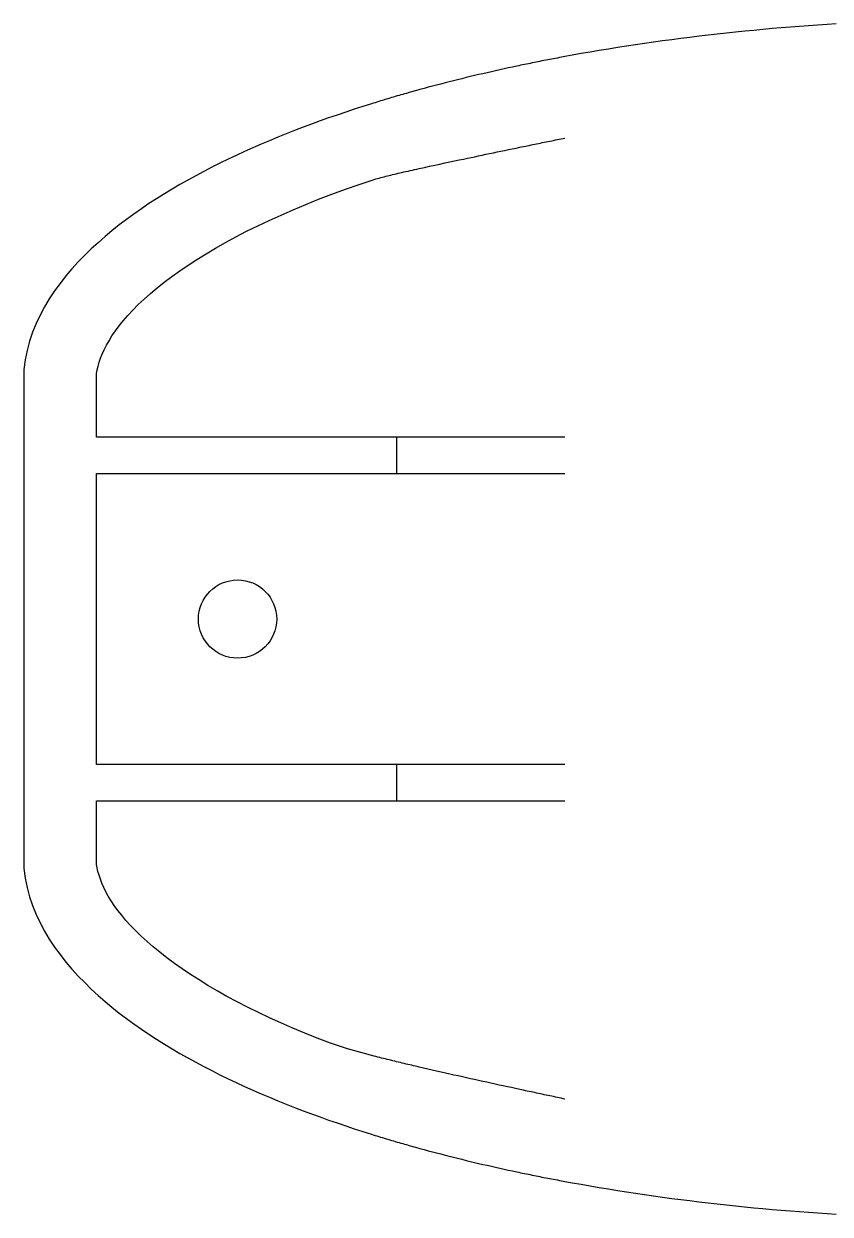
# Model space of a CAD drawing. Header units: millimetres. Extents: x 30232679 to 30326002, y -948068 to -920528.
# Drawn here: x 30293368 to 30294351, y -925845 to -924393 of the extents above; entities that cross this region are included whole.
import ezdxf

# ---------------------------------------------------------------- set-up
doc = ezdxf.new("R2010")
doc.units = ezdxf.units.MM
doc.header["$LTSCALE"] = 600
doc.header["$MEASUREMENT"] = 0
doc.layers.add('PARKING', color=7, linetype='CONTINUOUS')

msp = doc.modelspace()

# ---------------------------------------------------------------- linework, layer by layer
at = {"layer": 'PARKING', "linetype": 'Continuous'}
for p, q in [((30294257.6, -924401.2, 14196.4), (30294246.5, -924402.3, 14196.4)), ((30294268.7, -924400.1, 14196.4), (30294257.6, -924401.2, 14196.4)), ((30294279.9, -924399.1, 14196.4), (30294268.7, -924400.1, 14196.4)), ((30294291, -924398.1, 14196.4), (30294279.9, -924399.1, 14196.4)), ((30294302.2, -924397.2, 14196.4), (30294291, -924398.1, 14196.4)), ((30294313.4, -924396.3, 14196.4), (30294302.2, -924397.2, 14196.4)), ((30294324.5, -924395.5, 14196.4), (30294313.4, -924396.3, 14196.4)), ((30294335.7, -924394.7, 14196.4), (30294324.5, -924395.5, 14196.4)), ((30294346.9, -924393.9, 14196.4), (30294335.7, -924394.7, 14196.4)), ((30294358.1, -924393.2, 14196.4), (30294346.9, -924393.9, 14196.4)), ((30294135.4, -924415.6, 14196.4), (30294124.4, -924417.2, 14196.4)), ((30294146.5, -924414.1, 14196.4), (30294135.4, -924415.6, 14196.4)), ((30294157.6, -924412.6, 14196.4), (30294146.5, -924414.1, 14196.4)), ((30294168.7, -924411.1, 14196.4), (30294157.6, -924412.6, 14196.4)), ((30294179.8, -924409.7, 14196.4), (30294168.7, -924411.1, 14196.4)), ((30294190.9, -924408.4, 14196.4), (30294179.8, -924409.7, 14196.4)), ((30294202, -924407.1, 14196.4), (30294190.9, -924408.4, 14196.4)), ((30294213.1, -924405.8, 14196.4), (30294202, -924407.1, 14196.4)), ((30294224.2, -924404.6, 14196.4), (30294213.1, -924405.8, 14196.4)), ((30294235.3, -924403.4, 14196.4), (30294224.2, -924404.6, 14196.4)), ((30294246.5, -924402.3, 14196.4), (30294235.3, -924403.4, 14196.4)), ((30294047.3, -924429.6, 14196.4), (30294036.3, -924431.5, 14196.4)), ((30294058.3, -924427.7, 14196.4), (30294047.3, -924429.6, 14196.4)), ((30294069.3, -924425.8, 14196.4), (30294058.3, -924427.7, 14196.4)), ((30294080.3, -924424, 14196.4), (30294069.3, -924425.8, 14196.4)), ((30294091.3, -924422.2, 14196.4), (30294080.3, -924424, 14196.4)), ((30294102.3, -924420.5, 14196.4), (30294091.3, -924422.2, 14196.4)), ((30294113.3, -924418.8, 14196.4), (30294102.3, -924420.5, 14196.4)), ((30294124.4, -924417.2, 14196.4), (30294113.3, -924418.8, 14196.4)), ((30293968.7, -924444.8, 14196.4), (30293963.5, -924445.9, 14196.4)), ((30293971, -924444.3, 14196.4), (30293968.7, -924444.8, 14196.4)), ((30293973.4, -924443.8, 14196.4), (30293971, -924444.3, 14196.4)), ((30293975.7, -924443.3, 14196.4), (30293973.4, -924443.8, 14196.4)), ((30293978.1, -924442.8, 14196.4), (30293975.7, -924443.3, 14196.4)), ((30293980.4, -924442.3, 14196.4), (30293978.1, -924442.8, 14196.4)), ((30293982.8, -924441.9, 14196.4), (30293980.4, -924442.3, 14196.4)), ((30293985.1, -924441.4, 14196.4), (30293982.8, -924441.9, 14196.4)), ((30293987.5, -924440.9, 14196.4), (30293985.1, -924441.4, 14196.4)), ((30293989.8, -924440.4, 14196.4), (30293987.5, -924440.9, 14196.4)), ((30293992.2, -924439.9, 14196.4), (30293989.8, -924440.4, 14196.4)), ((30293994.6, -924439.5, 14196.4), (30293992.2, -924439.9, 14196.4)), ((30293996.9, -924439, 14196.4), (30293994.6, -924439.5, 14196.4)), ((30293999.3, -924438.5, 14196.4), (30293996.9, -924439, 14196.4)), ((30294001.6, -924438.1, 14196.4), (30293999.3, -924438.5, 14196.4)), ((30294004, -924437.6, 14196.4), (30294001.6, -924438.1, 14196.4)), ((30294006.4, -924437.1, 14196.4), (30294004, -924437.6, 14196.4)), ((30294008.7, -924436.7, 14196.4), (30294006.4, -924437.1, 14196.4)), ((30294011.1, -924436.2, 14196.4), (30294008.7, -924436.7, 14196.4)), ((30294013.5, -924435.8, 14196.4), (30294011.1, -924436.2, 14196.4)), ((30294015.9, -924435.3, 14196.4), (30294013.5, -924435.8, 14196.4)), ((30294018.2, -924434.9, 14196.4), (30294015.9, -924435.3, 14196.4)), ((30294020.6, -924434.4, 14196.4), (30294018.2, -924434.9, 14196.4)), ((30294023, -924434, 14196.4), (30294020.6, -924434.4, 14196.4)), ((30294025.3, -924433.5, 14196.4), (30294023, -924434, 14196.4)), ((30294036.3, -924431.5, 14196.4), (30294025.3, -924433.5, 14196.4)), ((30293906.8, -924458.8, 14196.4), (30293901.7, -924460.1, 14196.4)), ((30293912, -924457.6, 14196.4), (30293906.8, -924458.8, 14196.4)), ((30293917.1, -924456.4, 14196.4), (30293912, -924457.6, 14196.4)), ((30293922.2, -924455.2, 14196.4), (30293917.1, -924456.4, 14196.4)), ((30293927.4, -924454, 14196.4), (30293922.2, -924455.2, 14196.4)), ((30293932.5, -924452.8, 14196.4), (30293927.4, -924454, 14196.4)), ((30293937.7, -924451.6, 14196.4), (30293932.5, -924452.8, 14196.4)), ((30293942.9, -924450.4, 14196.4), (30293937.7, -924451.6, 14196.4)), ((30293948, -924449.3, 14196.4), (30293942.9, -924450.4, 14196.4)), ((30293953.2, -924448.1, 14196.4), (30293948, -924449.3, 14196.4)), ((30293958.3, -924447, 14196.4), (30293953.2, -924448.1, 14196.4)), ((30293963.5, -924445.9, 14196.4), (30293958.3, -924447, 14196.4)), ((30293850.5, -924473.4, 14196.4), (30293845.4, -924474.8, 14196.4)), ((30293855.6, -924472, 14196.4), (30293850.5, -924473.4, 14196.4)), ((30293860.7, -924470.6, 14196.4), (30293855.6, -924472, 14196.4)), ((30293865.8, -924469.3, 14196.4), (30293860.7, -924470.6, 14196.4)), ((30293870.9, -924467.9, 14196.4), (30293865.8, -924469.3, 14196.4)), ((30293876, -924466.6, 14196.4), (30293870.9, -924467.9, 14196.4)), ((30293881.2, -924465.3, 14196.4), (30293876, -924466.6, 14196.4)), ((30293886.3, -924463.9, 14196.4), (30293881.2, -924465.3, 14196.4)), ((30293891.4, -924462.6, 14196.4), (30293886.3, -924463.9, 14196.4)), ((30293896.5, -924461.4, 14196.4), (30293891.4, -924462.6, 14196.4)), ((30293901.7, -924460.1, 14196.4), (30293896.5, -924461.4, 14196.4)), ((30293800.4, -924488, 14196.4), (30293798.1, -924488.7, 14196.4)), ((30293802.6, -924487.3, 14196.4), (30293800.4, -924488, 14196.4)), ((30293804.9, -924486.6, 14196.4), (30293802.6, -924487.3, 14196.4)), ((30293807.1, -924485.9, 14196.4), (30293804.9, -924486.6, 14196.4)), ((30293809.4, -924485.2, 14196.4), (30293807.1, -924485.9, 14196.4)), ((30293811.6, -924484.6, 14196.4), (30293809.4, -924485.2, 14196.4)), ((30293813.9, -924483.9, 14196.4), (30293811.6, -924484.6, 14196.4)), ((30293816.1, -924483.2, 14196.4), (30293813.9, -924483.9, 14196.4)), ((30293818.4, -924482.6, 14196.4), (30293816.1, -924483.2, 14196.4)), ((30293820.6, -924481.9, 14196.4), (30293818.4, -924482.6, 14196.4)), ((30293822.9, -924481.2, 14196.4), (30293820.6, -924481.9, 14196.4)), ((30293825.1, -924480.6, 14196.4), (30293822.9, -924481.2, 14196.4)), ((30293827.4, -924479.9, 14196.4), (30293825.1, -924480.6, 14196.4)), ((30293829.6, -924479.3, 14196.4), (30293827.4, -924479.9, 14196.4)), ((30293831.9, -924478.6, 14196.4), (30293829.6, -924479.3, 14196.4)), ((30293834.1, -924478, 14196.4), (30293831.9, -924478.6, 14196.4)), ((30293836.4, -924477.3, 14196.4), (30293834.1, -924478, 14196.4)), ((30293838.6, -924476.7, 14196.4), (30293836.4, -924477.3, 14196.4)), ((30293840.9, -924476.1, 14196.4), (30293838.6, -924476.7, 14196.4)), ((30293843.1, -924475.4, 14196.4), (30293840.9, -924476.1, 14196.4)), ((30293845.4, -924474.8, 14196.4), (30293843.1, -924475.4, 14196.4)), ((30293760.1, -924500.9, 14196.4), (30293749.6, -924504.4, 14196.4)), ((30293770.5, -924497.4, 14196.4), (30293760.1, -924500.9, 14196.4)), ((30293780.9, -924494.1, 14196.4), (30293770.5, -924497.4, 14196.4)), ((30293791.4, -924490.8, 14196.4), (30293780.9, -924494.1, 14196.4)), ((30293793.6, -924490.1, 14196.4), (30293791.4, -924490.8, 14196.4)), ((30293795.9, -924489.4, 14196.4), (30293793.6, -924490.1, 14196.4)), ((30293798.1, -924488.7, 14196.4), (30293795.9, -924489.4, 14196.4)), ((30293718.5, -924515.5, 14196.4), (30293708.2, -924519.4, 14196.4)), ((30293728.8, -924511.7, 14196.4), (30293718.5, -924515.5, 14196.4)), ((30293739.2, -924508, 14196.4), (30293728.8, -924511.7, 14196.4)), ((30293749.6, -924504.4, 14196.4), (30293739.2, -924508, 14196.4)), ((30293677.3, -924531.5, 14196.4), (30293667.1, -924535.7, 14196.4)), ((30293687.6, -924527.4, 14196.4), (30293677.3, -924531.5, 14196.4)), ((30293697.8, -924523.3, 14196.4), (30293687.6, -924527.4, 14196.4)), ((30293708.2, -924519.4, 14196.4), (30293697.8, -924523.3, 14196.4)), ((30293646.8, -924544.5, 14196.4), (30293636.8, -924549, 14196.4)), ((30293657, -924540, 14196.4), (30293646.8, -924544.5, 14196.4)), ((30293667.1, -924535.7, 14196.4), (30293657, -924540, 14196.4)), ((30293953.9, -924547.6, 14196.4), (30293958.5, -924546.6, 14196.4)), ((30293958.5, -924546.6, 14196.4), (30293963.2, -924545.7, 14196.4)), ((30293963.2, -924545.7, 14196.4), (30293967.8, -924544.7, 14196.4)), ((30293967.8, -924544.7, 14196.4), (30293972.3, -924543.8, 14196.4)), ((30293972.3, -924543.8, 14196.4), (30293974.6, -924543.3, 14196.4)), ((30293974.6, -924543.3, 14196.4), (30293976.9, -924542.8, 14196.4)), ((30293976.9, -924542.8, 14196.4), (30293979.2, -924542.3, 14196.4)), ((30293979.2, -924542.3, 14196.4), (30293981.5, -924541.9, 14196.4)), ((30293981.5, -924541.9, 14196.4), (30293983.8, -924541.4, 14196.4)), ((30293983.8, -924541.4, 14196.4), (30293986.1, -924540.9, 14196.4)), ((30293986.1, -924540.9, 14196.4), (30293988.3, -924540.5, 14196.4)), ((30293988.3, -924540.5, 14196.4), (30293990.6, -924540, 14196.4)), ((30293990.6, -924540, 14196.4), (30293992.9, -924539.5, 14196.4)), ((30293992.9, -924539.5, 14196.4), (30293995.2, -924539, 14196.4)), ((30293995.2, -924539, 14196.4), (30293997.5, -924538.6, 14196.4)), ((30293997.5, -924538.6, 14196.4), (30293999.8, -924538.1, 14196.4)), ((30293999.8, -924538.1, 14196.4), (30294002.1, -924537.6, 14196.4)), ((30294002.1, -924537.6, 14196.4), (30294004.4, -924537.2, 14196.4)), ((30294004.4, -924537.2, 14196.4), (30294006.7, -924536.7, 14196.4)), ((30294006.7, -924536.7, 14196.4), (30294009, -924536.2, 14196.4)), ((30294009, -924536.2, 14196.4), (30294011.3, -924535.8, 14196.4)), ((30294011.3, -924535.8, 14196.4), (30294013.6, -924535.3, 14196.4)), ((30294013.6, -924535.3, 14196.4), (30294015.9, -924534.8, 14196.4)), ((30294015.9, -924534.8, 14196.4), (30294018.2, -924534.3, 14196.4)), ((30294018.2, -924534.3, 14196.4), (30294020.5, -924533.9, 14196.4)), ((30294020.5, -924533.9, 14196.4), (30294022.8, -924533.4, 14196.4)), ((30294022.8, -924533.4, 14196.4), (30294025.1, -924532.9, 14196.4)), ((30294025.1, -924532.9, 14196.4), (30294027.4, -924532.5, 14196.4)), ((30293616.8, -924558.4, 14196.4), (30293606.8, -924563.2, 14196.4)), ((30293626.7, -924553.6, 14196.4), (30293616.8, -924558.4, 14196.4)), ((30293636.8, -924549, 14196.4), (30293626.7, -924553.6, 14196.4)), ((30293887.1, -924561.6, 14196.4), (30293892.9, -924560.3, 14196.4)), ((30293892.9, -924560.3, 14196.4), (30293898.4, -924559.2, 14196.4)), ((30293898.4, -924559.2, 14196.4), (30293903.6, -924558.1, 14196.4)), ((30293903.6, -924558.1, 14196.4), (30293908.4, -924557.1, 14196.4)), ((30293908.4, -924557.1, 14196.4), (30293912.9, -924556.1, 14196.4)), ((30293912.9, -924556.1, 14196.4), (30293917.4, -924555.2, 14196.4)), ((30293917.4, -924555.2, 14196.4), (30293921.9, -924554.2, 14196.4)), ((30293921.9, -924554.2, 14196.4), (30293926.4, -924553.3, 14196.4)), ((30293926.4, -924553.3, 14196.4), (30293930.9, -924552.3, 14196.4)), ((30293930.9, -924552.3, 14196.4), (30293935.5, -924551.4, 14196.4)), ((30293935.5, -924551.4, 14196.4), (30293940.1, -924550.4, 14196.4)), ((30293940.1, -924550.4, 14196.4), (30293944.7, -924549.5, 14196.4)), ((30293944.7, -924549.5, 14196.4), (30293949.3, -924548.5, 14196.4)), ((30293949.3, -924548.5, 14196.4), (30293953.9, -924547.6, 14196.4)), ((30293587.2, -924573.3, 14196.4), (30293577.4, -924578.5, 14196.4)), ((30293597, -924568.2, 14196.4), (30293587.2, -924573.3, 14196.4)), ((30293606.8, -924563.2, 14196.4), (30293597, -924568.2, 14196.4)), ((30293821.6, -924576.1, 14196.4), (30293823.9, -924575.5, 14196.4)), ((30293823.9, -924575.5, 14196.4), (30293826.2, -924575, 14196.4)), ((30293826.2, -924575, 14196.4), (30293828.6, -924574.4, 14196.4)), ((30293828.6, -924574.4, 14196.4), (30293831.1, -924573.8, 14196.4)), ((30293831.1, -924573.8, 14196.4), (30293833.6, -924573.3, 14196.4)), ((30293833.6, -924573.3, 14196.4), (30293836.2, -924572.7, 14196.4)), ((30293836.2, -924572.7, 14196.4), (30293838.8, -924572.1, 14196.4)), ((30293838.8, -924572.1, 14196.4), (30293841.4, -924571.5, 14196.4)), ((30293841.4, -924571.5, 14196.4), (30293844.1, -924570.9, 14196.4)), ((30293844.1, -924570.9, 14196.4), (30293846.9, -924570.3, 14196.4)), ((30293846.9, -924570.3, 14196.4), (30293849.7, -924569.7, 14196.4)), ((30293849.7, -924569.7, 14196.4), (30293856, -924568.3, 14196.4)), ((30293856, -924568.3, 14196.4), (30293862.3, -924566.9, 14196.4)), ((30293862.3, -924566.9, 14196.4), (30293868.6, -924565.5, 14196.4)), ((30293868.6, -924565.5, 14196.4), (30293874.9, -924564.2, 14196.4)), ((30293874.9, -924564.2, 14196.4), (30293881.1, -924562.9, 14196.4)), ((30293881.1, -924562.9, 14196.4), (30293887.1, -924561.6, 14196.4)), ((30293558.1, -924589.3, 14196.4), (30293548.6, -924594.9, 14196.4)), ((30293567.7, -924583.8, 14196.4), (30293558.1, -924589.3, 14196.4)), ((30293577.4, -924578.5, 14196.4), (30293567.7, -924583.8, 14196.4)), ((30293759.7, -924595, 14196.4), (30293776.6, -924589, 14196.4)), ((30293776.6, -924589, 14196.4), (30293794.7, -924583, 14196.4)), ((30293794.7, -924583, 14196.4), (30293796.7, -924582.4, 14196.4)), ((30293796.7, -924582.4, 14196.4), (30293798.7, -924581.8, 14196.4)), ((30293798.7, -924581.8, 14196.4), (30293800.8, -924581.3, 14196.4)), ((30293800.8, -924581.3, 14196.4), (30293802.8, -924580.7, 14196.4)), ((30293802.8, -924580.7, 14196.4), (30293804.8, -924580.2, 14196.4)), ((30293804.8, -924580.2, 14196.4), (30293806.8, -924579.7, 14196.4)), ((30293806.8, -924579.7, 14196.4), (30293808.9, -924579.1, 14196.4)), ((30293808.9, -924579.1, 14196.4), (30293810.9, -924578.6, 14196.4)), ((30293810.9, -924578.6, 14196.4), (30293813, -924578.1, 14196.4)), ((30293813, -924578.1, 14196.4), (30293815, -924577.6, 14196.4)), ((30293815, -924577.6, 14196.4), (30293817.2, -924577.1, 14196.4)), ((30293817.2, -924577.1, 14196.4), (30293819.4, -924576.6, 14196.4)), ((30293819.4, -924576.6, 14196.4), (30293821.6, -924576.1, 14196.4)), ((30293539.1, -924600.6, 14196.4), (30293529.6, -924606.5, 14196.4)), ((30293548.6, -924594.9, 14196.4), (30293539.1, -924600.6, 14196.4)), ((30293727.1, -924607.2, 14196.4), (30293743.2, -924601, 14196.4)), ((30293743.2, -924601, 14196.4), (30293759.7, -924595, 14196.4)), ((30293511, -924618.8, 14196.4), (30293501.9, -924625.2, 14196.4)), ((30293520.3, -924612.5, 14196.4), (30293511, -924618.8, 14196.4)), ((30293529.6, -924606.5, 14196.4), (30293520.3, -924612.5, 14196.4)), ((30293696.2, -924619.9, 14196.4), (30293711.4, -924613.5, 14196.4)), ((30293711.4, -924613.5, 14196.4), (30293727.1, -924607.2, 14196.4)), ((30293492.9, -924631.7, 14196.4), (30293484, -924638.5, 14196.4)), ((30293501.9, -924625.2, 14196.4), (30293492.9, -924631.7, 14196.4)), ((30293652.9, -924639.5, 14196.4), (30293666.9, -924632.9, 14196.4)), ((30293666.9, -924632.9, 14196.4), (30293681.3, -924626.4, 14196.4)), ((30293681.3, -924626.4, 14196.4), (30293696.2, -924619.9, 14196.4)), ((30293475.2, -924645.5, 14196.4), (30293466.7, -924652.7, 14196.4)), ((30293484, -924638.5, 14196.4), (30293475.2, -924645.5, 14196.4)), ((30293626.2, -924653, 14196.4), (30293639.3, -924646.2, 14196.4)), ((30293639.3, -924646.2, 14196.4), (30293652.9, -924639.5, 14196.4)), ((30293458.2, -924660.1, 14196.4), (30293450, -924667.7, 14196.4)), ((30293466.7, -924652.7, 14196.4), (30293458.2, -924660.1, 14196.4)), ((30293601.5, -924666.7, 14196.4), (30293613.6, -924659.8, 14196.4)), ((30293613.6, -924659.8, 14196.4), (30293626.2, -924653, 14196.4)), ((30293441.9, -924675.5, 14196.4), (30293434, -924683.6, 14196.4)), ((30293450, -924667.7, 14196.4), (30293441.9, -924675.5, 14196.4)), ((30293578.6, -924680.5, 14196.4), (30293589.8, -924673.6, 14196.4)), ((30293589.8, -924673.6, 14196.4), (30293601.5, -924666.7, 14196.4)), ((30293434, -924683.6, 14196.4), (30293426.4, -924692, 14196.4)), ((30293557.7, -924694.4, 14196.4), (30293567.9, -924687.5, 14196.4)), ((30293567.9, -924687.5, 14196.4), (30293578.6, -924680.5, 14196.4)), ((30293419, -924700.7, 14196.4), (30293411.9, -924709.7, 14196.4)), ((30293426.4, -924692, 14196.4), (30293419, -924700.7, 14196.4)), ((30293538.8, -924708.3, 14196.4), (30293548, -924701.4, 14196.4)), ((30293548, -924701.4, 14196.4), (30293557.7, -924694.4, 14196.4)), ((30293405.1, -924718.9, 14196.4), (30293398.8, -924728.5, 14196.4)), ((30293411.9, -924709.7, 14196.4), (30293405.1, -924718.9, 14196.4)), ((30293522, -924722.1, 14196.4), (30293530.2, -924715.2, 14196.4)), ((30293530.2, -924715.2, 14196.4), (30293538.8, -924708.3, 14196.4)), ((30293398.8, -924728.5, 14196.4), (30293392.9, -924738.3, 14196.4)), ((30293507.3, -924735.6, 14196.4), (30293514.4, -924728.9, 14196.4)), ((30293514.4, -924728.9, 14196.4), (30293522, -924722.1, 14196.4)), ((30293387.5, -924748.4, 14196.4), (30293382.6, -924758.7, 14196.4)), ((30293392.9, -924738.3, 14196.4), (30293387.5, -924748.4, 14196.4)), ((30293489, -924755.3, 14196.4), (30293494.6, -924748.8, 14196.4)), ((30293494.6, -924748.8, 14196.4), (30293500.7, -924742.3, 14196.4)), ((30293500.7, -924742.3, 14196.4), (30293507.3, -924735.6, 14196.4)), ((30293382.6, -924758.7, 14196.4), (30293378.3, -924769.4, 14196.4)), ((30293479.3, -924767.7, 14196.4), (30293483.9, -924761.6, 14196.4)), ((30293483.9, -924761.6, 14196.4), (30293489, -924755.3, 14196.4)), ((30293378.3, -924769.4, 14196.4), (30293374.6, -924780.3, 14196.4)), ((30293471.6, -924779.6, 14196.4), (30293475.2, -924773.7, 14196.4)), ((30293475.2, -924773.7, 14196.4), (30293479.3, -924767.7, 14196.4)), ((30293371.6, -924791.5, 14196.4), (30293369.2, -924802.9, 14196.4)), ((30293374.6, -924780.3, 14196.4), (30293371.6, -924791.5, 14196.4)), ((30293463.2, -924795.9, 14196.4), (30293465.6, -924790.7, 14196.4)), ((30293465.6, -924790.7, 14196.4), (30293468.4, -924785.2, 14196.4)), ((30293468.4, -924785.2, 14196.4), (30293471.6, -924779.6, 14196.4)), ((30293369.2, -924802.9, 14196.4), (30293367.7, -924814.6, 14196.4)), ((30293458.2, -924810.6, 14196.4), (30293459.5, -924805.9, 14196.4)), ((30293459.5, -924805.9, 14196.4), (30293461.2, -924801, 14196.4)), ((30293461.2, -924801, 14196.4), (30293463.2, -924795.9, 14196.4)), ((30293367.7, -924814.6, 14196.4), (30293367.7, -925423.3, 14196.4)), ((30293456.4, -924819.7, 14196.4), (30293457.2, -924815.2, 14196.4)), ((30293456.4, -924897.2, 14196.4), (30293456.4, -924819.7, 14196.4)), ((30293457.2, -924815.2, 14196.4), (30293458.2, -924810.6, 14196.4)), ((30293822.3, -924897.2, 14196.4), (30293456.4, -924897.2, 14196.4)), ((30293972.3, -924897.2, 14196.4), (30293822.3, -924897.2, 14196.4)), ((30293822.3, -924941.5, 14196.4), (30293822.3, -924897.2, 14196.4)), ((30294027.4, -924897.2, 14196.4), (30293972.3, -924897.2, 14196.4)), ((30293456.4, -924941.5, 14196.4), (30293822.3, -924941.5, 14196.4)), ((30293456.4, -925296.4, 14196.4), (30293456.4, -924941.5, 14196.4)), ((30293822.3, -924941.5, 14196.4), (30293972.3, -924941.5, 14196.4)), ((30293972.3, -924941.5, 14196.4), (30294027.4, -924941.5, 14196.4)), ((30293822.3, -925296.4, 14196.4), (30293456.4, -925296.4, 14196.4)), ((30293972.3, -925296.4, 14196.4), (30293822.3, -925296.4, 14196.4)), ((30293822.3, -925340.7, 14196.4), (30293822.3, -925296.4, 14196.4)), ((30294027.4, -925296.4, 14196.4), (30293972.3, -925296.4, 14196.4)), ((30293456.4, -925340.7, 14196.4), (30293822.3, -925340.7, 14196.4)), ((30293456.4, -925418.2, 14196.4), (30293456.4, -925340.7, 14196.4)), ((30293822.3, -925340.7, 14196.4), (30293972.3, -925340.7, 14196.4)), ((30293972.3, -925340.7, 14196.4), (30294027.4, -925340.7, 14196.4)), ((30293367.7, -925423.3, 14196.4), (30293369.2, -925435, 14196.4)), ((30293457.1, -925422.5, 14196.4), (30293456.4, -925418.2, 14196.4)), ((30293458.1, -925427, 14196.4), (30293457.1, -925422.5, 14196.4)), ((30293459.4, -925431.5, 14196.4), (30293458.1, -925427, 14196.4)), ((30293461, -925436.3, 14196.4), (30293459.4, -925431.5, 14196.4)), ((30293369.2, -925435, 14196.4), (30293371.6, -925446.4, 14196.4)), ((30293371.6, -925446.4, 14196.4), (30293374.6, -925457.6, 14196.4)), ((30293462.9, -925441.2, 14196.4), (30293461, -925436.3, 14196.4)), ((30293465.1, -925446.2, 14196.4), (30293462.9, -925441.2, 14196.4)), ((30293467.7, -925451.5, 14196.4), (30293465.1, -925446.2, 14196.4)), ((30293374.6, -925457.6, 14196.4), (30293378.3, -925468.5, 14196.4)), ((30293470.7, -925456.9, 14196.4), (30293467.7, -925451.5, 14196.4)), ((30293474.1, -925462.5, 14196.4), (30293470.7, -925456.9, 14196.4)), ((30293378.3, -925468.5, 14196.4), (30293382.6, -925479.2, 14196.4)), ((30293478, -925468.2, 14196.4), (30293474.1, -925462.5, 14196.4)), ((30293482.3, -925474.2, 14196.4), (30293478, -925468.2, 14196.4)), ((30293487, -925480.2, 14196.4), (30293482.3, -925474.2, 14196.4)), ((30293382.6, -925479.2, 14196.4), (30293387.5, -925489.5, 14196.4)), ((30293387.5, -925489.5, 14196.4), (30293392.9, -925499.6, 14196.4)), ((30293492.2, -925486.4, 14196.4), (30293487, -925480.2, 14196.4)), ((30293497.9, -925492.7, 14196.4), (30293492.2, -925486.4, 14196.4)), ((30293392.9, -925499.6, 14196.4), (30293398.8, -925509.4, 14196.4)), ((30293504.1, -925499.1, 14196.4), (30293497.9, -925492.7, 14196.4)), ((30293510.7, -925505.6, 14196.4), (30293504.1, -925499.1, 14196.4)), ((30293398.8, -925509.4, 14196.4), (30293405.1, -925519, 14196.4)), ((30293405.1, -925519, 14196.4), (30293411.9, -925528.2, 14196.4)), ((30293517.9, -925512.2, 14196.4), (30293510.7, -925505.6, 14196.4)), ((30293525.5, -925518.8, 14196.4), (30293517.9, -925512.2, 14196.4)), ((30293533.6, -925525.4, 14196.4), (30293525.5, -925518.8, 14196.4)), ((30293411.9, -925528.2, 14196.4), (30293419, -925537.2, 14196.4)), ((30293542.2, -925532.1, 14196.4), (30293533.6, -925525.4, 14196.4)), ((30293551.2, -925538.9, 14196.4), (30293542.2, -925532.1, 14196.4)), ((30293419, -925537.2, 14196.4), (30293426.4, -925545.9, 14196.4)), ((30293426.4, -925545.9, 14196.4), (30293434, -925554.3, 14196.4)), ((30293560.8, -925545.6, 14196.4), (30293551.2, -925538.9, 14196.4)), ((30293570.8, -925552.3, 14196.4), (30293560.8, -925545.6, 14196.4)), ((30293434, -925554.3, 14196.4), (30293441.9, -925562.4, 14196.4)), ((30293441.9, -925562.4, 14196.4), (30293450, -925570.2, 14196.4)), ((30293581.3, -925559.1, 14196.4), (30293570.8, -925552.3, 14196.4)), ((30293592.2, -925565.8, 14196.4), (30293581.3, -925559.1, 14196.4)), ((30293450, -925570.2, 14196.4), (30293458.2, -925577.9, 14196.4)), ((30293603.6, -925572.5, 14196.4), (30293592.2, -925565.8, 14196.4)), ((30293615.4, -925579.1, 14196.4), (30293603.6, -925572.5, 14196.4)), ((30293458.2, -925577.9, 14196.4), (30293466.7, -925585.2, 14196.4)), ((30293466.7, -925585.2, 14196.4), (30293475.2, -925592.4, 14196.4)), ((30293627.7, -925585.7, 14196.4), (30293615.4, -925579.1, 14196.4)), ((30293640.4, -925592.2, 14196.4), (30293627.7, -925585.7, 14196.4)), ((30293475.2, -925592.4, 14196.4), (30293484, -925599.4, 14196.4)), ((30293484, -925599.4, 14196.4), (30293492.9, -925606.2, 14196.4)), ((30293492.9, -925606.2, 14196.4), (30293501.9, -925612.8, 14196.4)), ((30293653.6, -925598.7, 14196.4), (30293640.4, -925592.2, 14196.4)), ((30293667.2, -925605.1, 14196.4), (30293653.6, -925598.7, 14196.4)), ((30293681.1, -925611.5, 14196.4), (30293667.2, -925605.1, 14196.4)), ((30293501.9, -925612.8, 14196.4), (30293511, -925619.2, 14196.4)), ((30293511, -925619.2, 14196.4), (30293520.3, -925625.4, 14196.4)), ((30293695.5, -925617.8, 14196.4), (30293681.1, -925611.5, 14196.4)), ((30293710.3, -925623.9, 14196.4), (30293695.5, -925617.8, 14196.4)), ((30293520.3, -925625.4, 14196.4), (30293529.6, -925631.4, 14196.4)), ((30293529.6, -925631.4, 14196.4), (30293539.1, -925637.3, 14196.4)), ((30293725.5, -925630, 14196.4), (30293710.3, -925623.9, 14196.4)), ((30293741.4, -925636.1, 14196.4), (30293725.5, -925630, 14196.4)), ((30293539.1, -925637.3, 14196.4), (30293548.6, -925643.1, 14196.4)), ((30293548.6, -925643.1, 14196.4), (30293558.1, -925648.6, 14196.4)), ((30293558.1, -925648.6, 14196.4), (30293567.7, -925654.1, 14196.4)), ((30293762.5, -925643, 14196.4), (30293741.4, -925636.1, 14196.4)), ((30293794.7, -925651.9, 14196.4), (30293762.5, -925643, 14196.4)), ((30293567.7, -925654.1, 14196.4), (30293577.4, -925659.4, 14196.4)), ((30293577.4, -925659.4, 14196.4), (30293587.2, -925664.6, 14196.4)), ((30293797, -925652.5, 14196.4), (30293794.7, -925651.9, 14196.4)), ((30293799.3, -925653.1, 14196.4), (30293797, -925652.5, 14196.4)), ((30293801.6, -925653.7, 14196.4), (30293799.3, -925653.1, 14196.4)), ((30293803.9, -925654.3, 14196.4), (30293801.6, -925653.7, 14196.4)), ((30293806.2, -925654.9, 14196.4), (30293803.9, -925654.3, 14196.4)), ((30293808.5, -925655.4, 14196.4), (30293806.2, -925654.9, 14196.4)), ((30293810.8, -925656, 14196.4), (30293808.5, -925655.4, 14196.4)), ((30293813.1, -925656.6, 14196.4), (30293810.8, -925656, 14196.4)), ((30293815.3, -925657.1, 14196.4), (30293813.1, -925656.6, 14196.4)), ((30293817.6, -925657.7, 14196.4), (30293815.3, -925657.1, 14196.4)), ((30293819.9, -925658.3, 14196.4), (30293817.6, -925657.7, 14196.4)), ((30293822.2, -925658.8, 14196.4), (30293819.9, -925658.3, 14196.4)), ((30293824.5, -925659.4, 14196.4), (30293822.2, -925658.8, 14196.4)), ((30293826.8, -925659.9, 14196.4), (30293824.5, -925659.4, 14196.4)), ((30293829.1, -925660.5, 14196.4), (30293826.8, -925659.9, 14196.4)), ((30293831.4, -925661, 14196.4), (30293829.1, -925660.5, 14196.4)), ((30293833.7, -925661.6, 14196.4), (30293831.4, -925661, 14196.4)), ((30293836, -925662.1, 14196.4), (30293833.7, -925661.6, 14196.4)), ((30293838.3, -925662.7, 14196.4), (30293836, -925662.1, 14196.4)), ((30293840.6, -925663.2, 14196.4), (30293838.3, -925662.7, 14196.4)), ((30293842.9, -925663.7, 14196.4), (30293840.6, -925663.2, 14196.4)), ((30293845.2, -925664.3, 14196.4), (30293842.9, -925663.7, 14196.4)), ((30293847.4, -925664.8, 14196.4), (30293845.2, -925664.3, 14196.4)), ((30293587.2, -925664.6, 14196.4), (30293597, -925669.7, 14196.4)), ((30293597, -925669.7, 14196.4), (30293606.8, -925674.7, 14196.4)), ((30293606.8, -925674.7, 14196.4), (30293616.8, -925679.5, 14196.4)), ((30293849.7, -925665.3, 14196.4), (30293847.4, -925664.8, 14196.4)), ((30293855, -925666.6, 14196.4), (30293849.7, -925665.3, 14196.4)), ((30293860.3, -925667.8, 14196.4), (30293855, -925666.6, 14196.4)), ((30293865.7, -925669, 14196.4), (30293860.3, -925667.8, 14196.4)), ((30293871, -925670.2, 14196.4), (30293865.7, -925669, 14196.4)), ((30293876.3, -925671.4, 14196.4), (30293871, -925670.2, 14196.4)), ((30293881.6, -925672.6, 14196.4), (30293876.3, -925671.4, 14196.4)), ((30293886.9, -925673.8, 14196.4), (30293881.6, -925672.6, 14196.4)), ((30293892.1, -925675, 14196.4), (30293886.9, -925673.8, 14196.4)), ((30293897.2, -925676.2, 14196.4), (30293892.1, -925675, 14196.4)), ((30293902.3, -925677.3, 14196.4), (30293897.2, -925676.2, 14196.4)), ((30293907.4, -925678.4, 14196.4), (30293902.3, -925677.3, 14196.4)), ((30293912.3, -925679.5, 14196.4), (30293907.4, -925678.4, 14196.4)), ((30293616.8, -925679.5, 14196.4), (30293626.7, -925684.3, 14196.4)), ((30293626.7, -925684.3, 14196.4), (30293636.8, -925688.9, 14196.4)), ((30293636.8, -925688.9, 14196.4), (30293646.8, -925693.4, 14196.4)), ((30293917.2, -925680.6, 14196.4), (30293912.3, -925679.5, 14196.4)), ((30293922.2, -925681.7, 14196.4), (30293917.2, -925680.6, 14196.4)), ((30293927.1, -925682.8, 14196.4), (30293922.2, -925681.7, 14196.4)), ((30293932.1, -925683.9, 14196.4), (30293927.1, -925682.8, 14196.4)), ((30293937.1, -925685, 14196.4), (30293932.1, -925683.9, 14196.4)), ((30293942.2, -925686.1, 14196.4), (30293937.1, -925685, 14196.4)), ((30293947.2, -925687.2, 14196.4), (30293942.2, -925686.1, 14196.4)), ((30293952.2, -925688.2, 14196.4), (30293947.2, -925687.2, 14196.4)), ((30293957.3, -925689.3, 14196.4), (30293952.2, -925688.2, 14196.4)), ((30293962.3, -925690.4, 14196.4), (30293957.3, -925689.3, 14196.4)), ((30293967.3, -925691.5, 14196.4), (30293962.3, -925690.4, 14196.4)), ((30293972.3, -925692.6, 14196.4), (30293967.3, -925691.5, 14196.4)), ((30293974.6, -925693.1, 14196.4), (30293972.3, -925692.6, 14196.4)), ((30293976.9, -925693.6, 14196.4), (30293974.6, -925693.1, 14196.4)), ((30293646.8, -925693.4, 14196.4), (30293657, -925697.9, 14196.4)), ((30293657, -925697.9, 14196.4), (30293667.1, -925702.2, 14196.4)), ((30293667.1, -925702.2, 14196.4), (30293677.3, -925706.4, 14196.4)), ((30293677.3, -925706.4, 14196.4), (30293687.6, -925710.6, 14196.4)), ((30293979.2, -925694.1, 14196.4), (30293976.9, -925693.6, 14196.4)), ((30293981.5, -925694.6, 14196.4), (30293979.2, -925694.1, 14196.4)), ((30293983.8, -925695.1, 14196.4), (30293981.5, -925694.6, 14196.4)), ((30293986.1, -925695.5, 14196.4), (30293983.8, -925695.1, 14196.4)), ((30293988.3, -925696, 14196.4), (30293986.1, -925695.5, 14196.4)), ((30293990.6, -925696.5, 14196.4), (30293988.3, -925696, 14196.4)), ((30293992.9, -925697, 14196.4), (30293990.6, -925696.5, 14196.4)), ((30293995.2, -925697.5, 14196.4), (30293992.9, -925697, 14196.4)), ((30293997.5, -925698, 14196.4), (30293995.2, -925697.5, 14196.4)), ((30293999.8, -925698.5, 14196.4), (30293997.5, -925698, 14196.4)), ((30294002.1, -925699, 14196.4), (30293999.8, -925698.5, 14196.4)), ((30294004.4, -925699.5, 14196.4), (30294002.1, -925699, 14196.4)), ((30294006.7, -925700, 14196.4), (30294004.4, -925699.5, 14196.4)), ((30294009, -925700.4, 14196.4), (30294006.7, -925700, 14196.4)), ((30294011.3, -925700.9, 14196.4), (30294009, -925700.4, 14196.4)), ((30294013.6, -925701.4, 14196.4), (30294011.3, -925700.9, 14196.4)), ((30294015.9, -925701.9, 14196.4), (30294013.6, -925701.4, 14196.4)), ((30294018.2, -925702.4, 14196.4), (30294015.9, -925701.9, 14196.4)), ((30294020.5, -925702.9, 14196.4), (30294018.2, -925702.4, 14196.4)), ((30294022.8, -925703.4, 14196.4), (30294020.5, -925702.9, 14196.4)), ((30294025.1, -925703.9, 14196.4), (30294022.8, -925703.4, 14196.4)), ((30294027.4, -925704.3, 14196.4), (30294025.1, -925703.9, 14196.4)), ((30293687.6, -925710.6, 14196.4), (30293697.8, -925714.6, 14196.4)), ((30293697.8, -925714.6, 14196.4), (30293708.2, -925718.5, 14196.4)), ((30293708.2, -925718.5, 14196.4), (30293718.5, -925722.4, 14196.4)), ((30293718.5, -925722.4, 14196.4), (30293728.8, -925726.2, 14196.4)), ((30293728.8, -925726.2, 14196.4), (30293739.2, -925729.9, 14196.4)), ((30293739.2, -925729.9, 14196.4), (30293749.6, -925733.5, 14196.4)), ((30293749.6, -925733.5, 14196.4), (30293760.1, -925737, 14196.4)), ((30293760.1, -925737, 14196.4), (30293770.5, -925740.5, 14196.4)), ((30293770.5, -925740.5, 14196.4), (30293780.9, -925743.8, 14196.4)), ((30293780.9, -925743.8, 14196.4), (30293791.4, -925747.2, 14196.4)), ((30293791.4, -925747.2, 14196.4), (30293793.6, -925747.9, 14196.4)), ((30293793.6, -925747.9, 14196.4), (30293795.9, -925748.6, 14196.4)), ((30293795.9, -925748.6, 14196.4), (30293798.1, -925749.2, 14196.4)), ((30293798.1, -925749.2, 14196.4), (30293800.4, -925749.9, 14196.4)), ((30293800.4, -925749.9, 14196.4), (30293802.6, -925750.6, 14196.4)), ((30293802.6, -925750.6, 14196.4), (30293804.9, -925751.3, 14196.4)), ((30293804.9, -925751.3, 14196.4), (30293807.1, -925752, 14196.4)), ((30293807.1, -925752, 14196.4), (30293809.4, -925752.7, 14196.4)), ((30293809.4, -925752.7, 14196.4), (30293811.6, -925753.3, 14196.4)), ((30293811.6, -925753.3, 14196.4), (30293813.9, -925754, 14196.4)), ((30293813.9, -925754, 14196.4), (30293816.1, -925754.7, 14196.4)), ((30293816.1, -925754.7, 14196.4), (30293818.4, -925755.4, 14196.4)), ((30293818.4, -925755.4, 14196.4), (30293820.6, -925756, 14196.4)), ((30293820.6, -925756, 14196.4), (30293822.9, -925756.7, 14196.4)), ((30293822.9, -925756.7, 14196.4), (30293825.1, -925757.3, 14196.4)), ((30293825.1, -925757.3, 14196.4), (30293827.4, -925758, 14196.4)), ((30293827.4, -925758, 14196.4), (30293829.6, -925758.6, 14196.4)), ((30293829.6, -925758.6, 14196.4), (30293831.9, -925759.3, 14196.4)), ((30293831.9, -925759.3, 14196.4), (30293834.1, -925759.9, 14196.4)), ((30293834.1, -925759.9, 14196.4), (30293836.4, -925760.6, 14196.4)), ((30293836.4, -925760.6, 14196.4), (30293838.6, -925761.2, 14196.4)), ((30293838.6, -925761.2, 14196.4), (30293840.9, -925761.8, 14196.4)), ((30293840.9, -925761.8, 14196.4), (30293843.1, -925762.5, 14196.4)), ((30293843.1, -925762.5, 14196.4), (30293845.4, -925763.1, 14196.4)), ((30293845.4, -925763.1, 14196.4), (30293850.5, -925764.5, 14196.4)), ((30293850.5, -925764.5, 14196.4), (30293855.6, -925765.9, 14196.4)), ((30293855.6, -925765.9, 14196.4), (30293860.7, -925767.3, 14196.4)), ((30293860.7, -925767.3, 14196.4), (30293865.8, -925768.6, 14196.4)), ((30293865.8, -925768.6, 14196.4), (30293870.9, -925770, 14196.4)), ((30293870.9, -925770, 14196.4), (30293876, -925771.3, 14196.4)), ((30293876, -925771.3, 14196.4), (30293881.2, -925772.7, 14196.4)), ((30293881.2, -925772.7, 14196.4), (30293886.3, -925774, 14196.4)), ((30293886.3, -925774, 14196.4), (30293891.4, -925775.3, 14196.4)), ((30293891.4, -925775.3, 14196.4), (30293896.5, -925776.5, 14196.4)), ((30293896.5, -925776.5, 14196.4), (30293901.7, -925777.8, 14196.4)), ((30293901.7, -925777.8, 14196.4), (30293906.8, -925779.1, 14196.4)), ((30293906.8, -925779.1, 14196.4), (30293912, -925780.3, 14196.4)), ((30293912, -925780.3, 14196.4), (30293917.1, -925781.5, 14196.4)), ((30293917.1, -925781.5, 14196.4), (30293922.2, -925782.8, 14196.4)), ((30293922.2, -925782.8, 14196.4), (30293927.4, -925784, 14196.4)), ((30293927.4, -925784, 14196.4), (30293932.5, -925785.1, 14196.4)), ((30293932.5, -925785.1, 14196.4), (30293937.7, -925786.3, 14196.4)), ((30293937.7, -925786.3, 14196.4), (30293942.9, -925787.5, 14196.4)), ((30293942.9, -925787.5, 14196.4), (30293948, -925788.6, 14196.4)), ((30293948, -925788.6, 14196.4), (30293953.2, -925789.8, 14196.4)), ((30293953.2, -925789.8, 14196.4), (30293958.3, -925790.9, 14196.4)), ((30293958.3, -925790.9, 14196.4), (30293963.5, -925792, 14196.4)), ((30293963.5, -925792, 14196.4), (30293968.7, -925793.1, 14196.4)), ((30293968.7, -925793.1, 14196.4), (30293971, -925793.6, 14196.4)), ((30293971, -925793.6, 14196.4), (30293973.4, -925794.1, 14196.4)), ((30293973.4, -925794.1, 14196.4), (30293975.7, -925794.6, 14196.4)), ((30293975.7, -925794.6, 14196.4), (30293978.1, -925795.1, 14196.4)), ((30293978.1, -925795.1, 14196.4), (30293980.4, -925795.6, 14196.4)), ((30293980.4, -925795.6, 14196.4), (30293982.8, -925796.1, 14196.4)), ((30293982.8, -925796.1, 14196.4), (30293985.1, -925796.5, 14196.4)), ((30293985.1, -925796.5, 14196.4), (30293987.5, -925797, 14196.4)), ((30293987.5, -925797, 14196.4), (30293989.8, -925797.5, 14196.4)), ((30293989.8, -925797.5, 14196.4), (30293992.2, -925798, 14196.4)), ((30293992.2, -925798, 14196.4), (30293994.6, -925798.4, 14196.4)), ((30293994.6, -925798.4, 14196.4), (30293996.9, -925798.9, 14196.4)), ((30293996.9, -925798.9, 14196.4), (30293999.3, -925799.4, 14196.4)), ((30293999.3, -925799.4, 14196.4), (30294001.6, -925799.8, 14196.4)), ((30294001.6, -925799.8, 14196.4), (30294004, -925800.3, 14196.4)), ((30294004, -925800.3, 14196.4), (30294006.4, -925800.8, 14196.4)), ((30294006.4, -925800.8, 14196.4), (30294008.7, -925801.2, 14196.4)), ((30294008.7, -925801.2, 14196.4), (30294011.1, -925801.7, 14196.4)), ((30294011.1, -925801.7, 14196.4), (30294013.5, -925802.1, 14196.4)), ((30294013.5, -925802.1, 14196.4), (30294015.9, -925802.6, 14196.4)), ((30294015.9, -925802.6, 14196.4), (30294018.2, -925803, 14196.4)), ((30294018.2, -925803, 14196.4), (30294020.6, -925803.5, 14196.4)), ((30294020.6, -925803.5, 14196.4), (30294023, -925803.9, 14196.4)), ((30294023, -925803.9, 14196.4), (30294025.3, -925804.4, 14196.4)), ((30294025.3, -925804.4, 14196.4), (30294036.3, -925806.4, 14196.4)), ((30294036.3, -925806.4, 14196.4), (30294047.3, -925808.3, 14196.4)), ((30294047.3, -925808.3, 14196.4), (30294058.3, -925810.3, 14196.4)), ((30294058.3, -925810.3, 14196.4), (30294069.2, -925812.1, 14196.4)), ((30294069.2, -925812.1, 14196.4), (30294080.3, -925813.9, 14196.4)), ((30294080.3, -925813.9, 14196.4), (30294091.3, -925815.7, 14196.4)), ((30294091.3, -925815.7, 14196.4), (30294102.3, -925817.4, 14196.4)), ((30294102.3, -925817.4, 14196.4), (30294113.3, -925819.1, 14196.4)), ((30294113.3, -925819.1, 14196.4), (30294124.4, -925820.7, 14196.4)), ((30294124.4, -925820.7, 14196.4), (30294135.4, -925822.3, 14196.4)), ((30294135.4, -925822.3, 14196.4), (30294146.5, -925823.9, 14196.4)), ((30294146.5, -925823.9, 14196.4), (30294157.6, -925825.4, 14196.4)), ((30294157.6, -925825.4, 14196.4), (30294168.7, -925826.8, 14196.4)), ((30294168.7, -925826.8, 14196.4), (30294179.7, -925828.2, 14196.4)), ((30294179.7, -925828.2, 14196.4), (30294190.8, -925829.6, 14196.4)), ((30294190.8, -925829.6, 14196.4), (30294201.9, -925830.9, 14196.4)), ((30294201.9, -925830.9, 14196.4), (30294213.1, -925832.1, 14196.4)), ((30294213.1, -925832.1, 14196.4), (30294224.2, -925833.4, 14196.4)), ((30294224.2, -925833.4, 14196.4), (30294235.3, -925834.5, 14196.4)), ((30294235.3, -925834.5, 14196.4), (30294246.4, -925835.7, 14196.4)), ((30294246.4, -925835.7, 14196.4), (30294257.6, -925836.8, 14196.4)), ((30294257.6, -925836.8, 14196.4), (30294268.7, -925837.8, 14196.4)), ((30294268.7, -925837.8, 14196.4), (30294279.9, -925838.8, 14196.4)), ((30294279.9, -925838.8, 14196.4), (30294291, -925839.8, 14196.4)), ((30294291, -925839.8, 14196.4), (30294302.2, -925840.7, 14196.4)), ((30294302.2, -925840.7, 14196.4), (30294313.4, -925841.6, 14196.4)), ((30294313.4, -925841.6, 14196.4), (30294324.5, -925842.4, 14196.4)), ((30294324.5, -925842.4, 14196.4), (30294335.7, -925843.2, 14196.4)), ((30294335.7, -925843.2, 14196.4), (30294346.9, -925844, 14196.4)), ((30294346.9, -925844, 14196.4), (30294358.1, -925844.7, 14196.4))]:
    msp.add_line(p, q, dxfattribs=at)
msp.add_circle((30293628.3, -925119, 14196.4), 47.7, dxfattribs=at)

doc.saveas('drawing.dxf')
